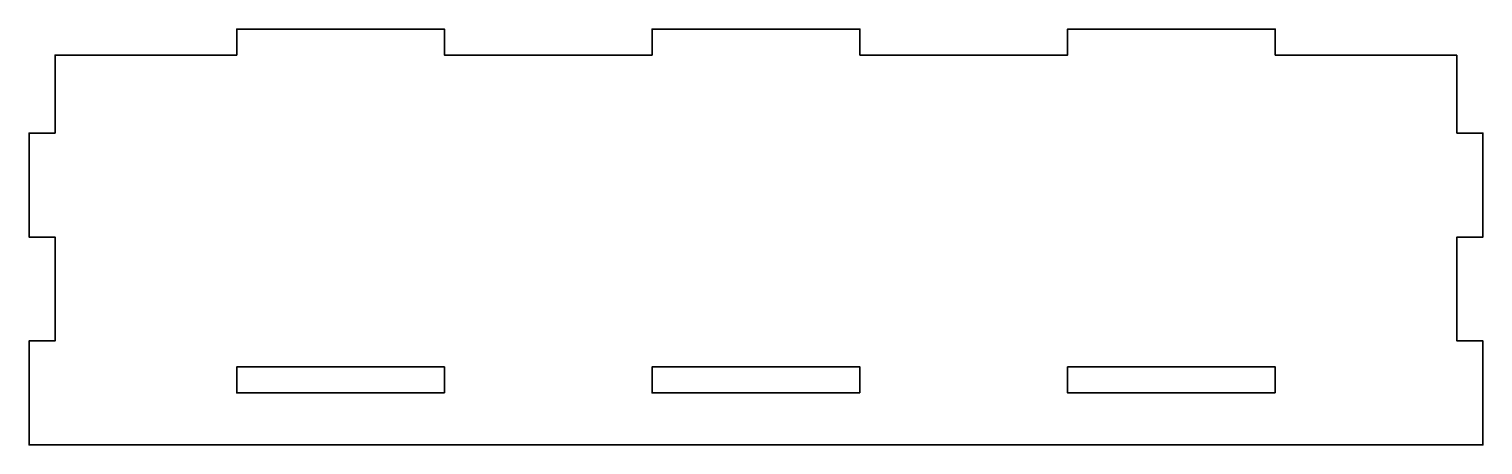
# Model space of a CAD drawing. Header units: inches. Extents: x 107 to 247, y -126 to -86.
import ezdxf

# ---------------------------------------------------------------- set-up
doc = ezdxf.new("R2010")
doc.units = ezdxf.units.IN
doc.header["$MEASUREMENT"] = 0
doc.layers.add('レイヤー 1', color=7, linetype='Continuous')

msp = doc.modelspace()

# ---------------------------------------------------------------- linework, layer by layer
at = {"layer": 'レイヤー 1', "color": 250, "lineweight": 35, "true_color": 0x322c2b}
for points in [[(147.26, -121.48), (127.26, -121.48), (127.26, -118.98), (147.26, -118.98), (147.26, -121.48)], [(187.26, -121.48), (167.26, -121.48), (167.26, -118.98), (187.26, -118.98), (187.26, -121.48)], [(227.26, -121.48), (207.26, -121.48), (207.26, -118.98), (227.26, -118.98), (227.26, -121.48)]]:
    msp.add_lwpolyline(points, dxfattribs=at)
msp.add_open_spline([(244.76, -88.98), (239.4, -88.98), (227.26, -88.98), (227.26, -88.98), (227.26, -88.98), (227.26, -86.48), (227.26, -86.48), (227.26, -86.48), (207.26, -86.48), (207.26, -86.48), (207.26, -86.48), (207.26, -88.98), (207.26, -88.98), (207.26, -88.98), (187.26, -88.98), (187.26, -88.98), (187.26, -88.98), (187.26, -86.48), (187.26, -86.48), (187.26, -86.48), (167.26, -86.48), (167.26, -86.48), (167.26, -86.48), (167.26, -88.98), (167.26, -88.98), (167.26, -88.98), (147.26, -88.98), (147.26, -88.98), (147.26, -88.98), (147.26, -86.48), (147.26, -86.48), (147.26, -86.48), (127.26, -86.48), (127.26, -86.48), (127.26, -86.48), (127.26, -88.98), (127.26, -88.98), (127.26, -88.98), (109.76, -88.98), (109.76, -88.98), (109.76, -88.98), (109.76, -96.48), (109.76, -96.48), (109.76, -96.48), (107.26, -96.48), (107.26, -96.48), (107.26, -96.48), (107.26, -106.48), (107.26, -106.48), (107.26, -106.48), (109.76, -106.48), (109.76, -106.48), (109.76, -106.48), (109.76, -116.48), (109.76, -116.48), (109.76, -116.48), (107.26, -116.48), (107.26, -116.48), (107.26, -116.48), (107.26, -126.48), (107.26, -126.48), (107.26, -126.48), (109.76, -126.48), (109.76, -126.48), (109.76, -126.48), (244.76, -126.48), (244.76, -126.48), (244.76, -126.48), (247.26, -126.48), (247.26, -126.48), (247.26, -126.48), (247.26, -116.48), (247.26, -116.48), (247.26, -116.48), (244.76, -116.48), (244.76, -116.48), (244.76, -116.48), (244.76, -106.48), (244.76, -106.48), (244.76, -106.48), (247.26, -106.48), (247.26, -106.48), (247.26, -106.48), (247.26, -96.48), (247.26, -96.48), (247.26, -96.48), (244.76, -96.48), (244.76, -96.48), (244.76, -96.48), (244.76, -88.98), (244.76, -88.98)], degree=3, knots=[0, 0, 0, 0, 1, 1, 1, 2, 2, 2, 3, 3, 3, 4, 4, 4, 5, 5, 5, 6, 6, 6, 7, 7, 7, 8, 8, 8, 9, 9, 9, 10, 10, 10, 11, 11, 11, 12, 12, 12, 13, 13, 13, 14, 14, 14, 15, 15, 15, 16, 16, 16, 17, 17, 17, 18, 18, 18, 19, 19, 19, 20, 20, 20, 21, 21, 21, 22, 22, 22, 23, 23, 23, 24, 24, 24, 25, 25, 25, 26, 26, 26, 27, 27, 27, 28, 28, 28, 29, 29, 29, 30, 30, 30, 30], dxfattribs=at)

doc.saveas('drawing.dxf')
